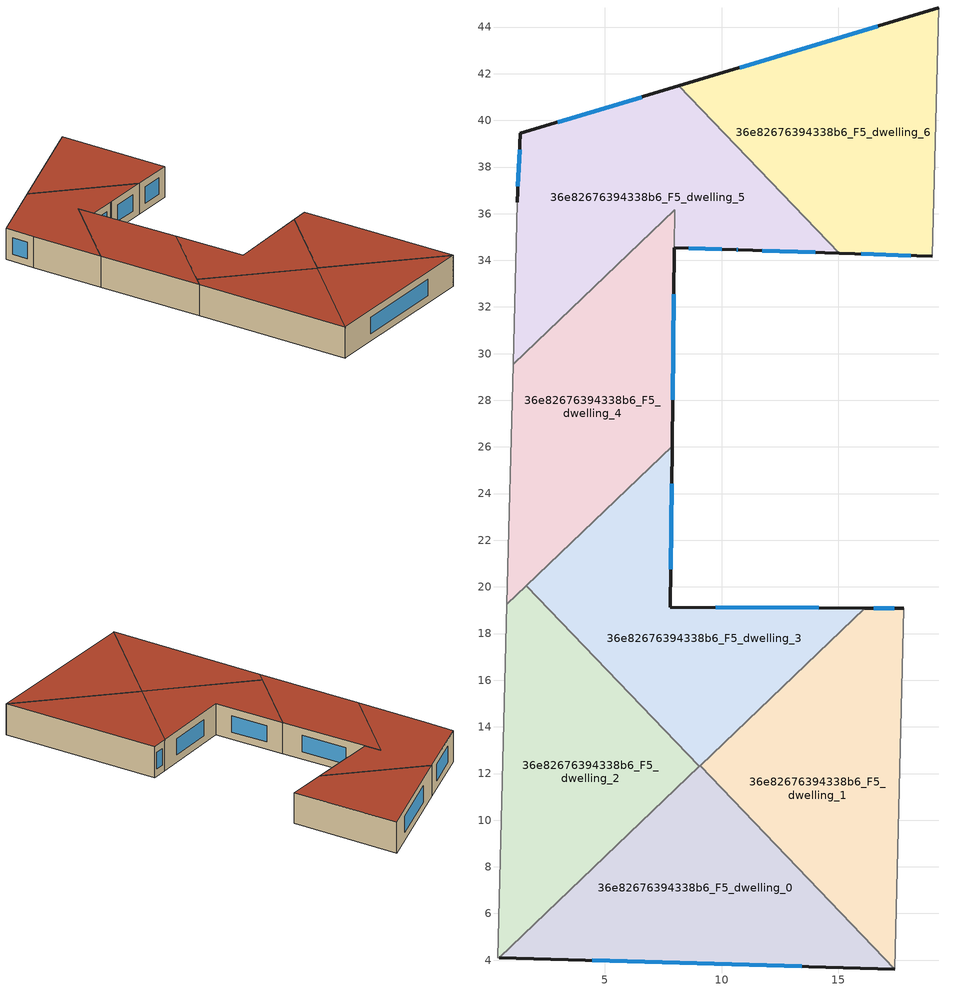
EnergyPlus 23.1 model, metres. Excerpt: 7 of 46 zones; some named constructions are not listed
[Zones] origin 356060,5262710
36e82676394338b6_F5_dwelling_0
 floor to 36e82676394338b6_F4_dwelling_0 (EU_floor_Construction): 9.08,12.34 17.42,3.62 0.47,4.1 z15
 wall outside (EU_wall_Construction): 0.47,4.1 17.42,3.62 z15:18
 wall to 36e82676394338b6_F5_dwelling_1 (EU_wall_Construction): 17.42,3.62 9.08,12.34 z15:18
 wall to 36e82676394338b6_F5_dwelling_2 (EU_wall_Construction): 9.04,12.31 0.47,4.1 z15:18
 wall to 36e82676394338b6_F5_dwelling_3 (EU_wall_Construction): 9.08,12.34 9.04,12.31 z15:18
 window (EU_Window_Construction): 4.45,3.99 13.44,3.73 z15.7:17.3
 roof outside (EU_roof_Construction): 17.42,3.62 9.08,12.34 0.47,4.1 z18
36e82676394338b6_F5_dwelling_1
 floor to 36e82676394338b6_F4_dwelling_1 (EU_floor_Construction): 17.8,19.08 17.42,3.62 9.08,12.34 16.13,19.09 z15
 wall outside (EU_wall_Construction): 17.8,19.08 16.13,19.09 z15:18
 wall adiabatic (EU_wall_Construction): 17.42,3.62 17.8,19.08 z15:18
 wall to 36e82676394338b6_F5_dwelling_3 (EU_wall_Construction): 16.13,19.09 9.08,12.34 z15:18
 window (EU_Window_Construction): 17.41,19.08 16.52,19.09 z15.7:17.3
 roof outside (EU_roof_Construction): 17.42,3.62 17.8,19.08 16.13,19.09 9.08,12.34 z18
36e82676394338b6_F5_dwelling_2
 floor to 36e82676394338b6_F4_dwelling_2 (EU_floor_Construction): 1.63,20.05 9.04,12.31 0.47,4.1 0.41,4.11 0.8,19.26 z15
 wall adiabatic (EU_wall_Construction): 0.8,19.26 0.41,4.11 0.47,4.1 z15:18
 wall to 36e82676394338b6_F5_dwelling_3 (EU_wall_Construction): 9.04,12.31 1.63,20.05 z15:18
 wall to 36e82676394338b6_F5_dwelling_4 (EU_wall_Construction): 1.63,20.05 0.8,19.26 z15:18
 roof outside (EU_roof_Construction): 9.04,12.31 1.63,20.05 0.8,19.26 0.41,4.11 0.47,4.1 z18
36e82676394338b6_F5_dwelling_3
 floor to 36e82676394338b6_F4_dwelling_3 (EU_floor_Construction): 16.13,19.09 9.04,12.31 1.63,20.05 7.88,26.03 7.8,19.13 z15
 wall outside (EU_wall_Construction): 16.13,19.09 7.8,19.13 7.88,26.03 z15:18
 wall to 36e82676394338b6_F5_dwelling_4 (EU_wall_Construction): 7.88,26.03 1.63,20.05 z15:18
 window (EU_Window_Construction): 7.82,20.75 7.86,24.41 / 14.17,19.1 9.75,19.12 z15.7:17.3
 roof outside (EU_roof_Construction): 16.13,19.09 7.8,19.13 7.88,26.03 1.63,20.05 9.04,12.31 z18
36e82676394338b6_F5_dwelling_4
 floor to 36e82676394338b6_F4_dwelling_4 (EU_floor_Construction): 7.99,36.17 7.98,34.54 7.88,26.03 0.8,19.26 1.06,29.54 z15
 wall outside (EU_wall_Construction): 7.88,26.03 7.98,34.54 z15:18
 wall adiabatic (EU_wall_Construction): 1.06,29.54 0.8,19.26 z15:18
 wall to 36e82676394338b6_F5_dwelling_5 (EU_wall_Construction): 7.98,34.54 7.99,36.17 1.06,29.54 z15:18
 window (EU_Window_Construction): 7.9,28.03 7.96,32.54 z15.7:17.3
 roof outside (EU_roof_Construction): 7.88,26.03 7.98,34.54 7.99,36.17 1.06,29.54 0.8,19.26 z18
36e82676394338b6_F5_dwelling_5
 floor to 36e82676394338b6_F4_dwelling_5 (EU_floor_Construction): 8.17,41.48 15.04,34.31 10.72,34.45 10.62,34.45 7.97,34.54 7.99,36.17 1.06,29.54 1.24,36.49 1.38,39.44 z15
 wall outside (EU_wall_Construction): 8.17,41.48 1.38,39.44 1.24,36.49 / 7.98,34.54 10.62,34.45 10.72,34.45 15.04,34.31 z15:18
 wall adiabatic (EU_wall_Construction): 1.24,36.49 1.06,29.54 z15:18
 wall to 36e82676394338b6_F5_dwelling_6 (EU_wall_Construction): 15.04,34.31 8.17,41.48 z15:18
 window (EU_Window_Construction): 1.35,38.75 1.27,37.18 / 6.58,41 2.97,39.92 / 11.74,34.42 14.02,34.34 / 10.64,34.45 10.7,34.45 / 8.6,34.52 10,34.47 z15.7:17.3
 roof outside (EU_roof_Construction): 15.04,34.31 8.17,41.48 1.38,39.44 1.24,36.49 1.06,29.54 7.99,36.17 7.97,34.54 10.62,34.45 10.72,34.45 z18
36e82676394338b6_F5_dwelling_6
 floor to 36e82676394338b6_F4_dwelling_6 (EU_floor_Construction): 19.3,44.82 19.04,34.17 15.04,34.31 8.17,41.48 z15
 wall outside (EU_wall_Construction): 15.04,34.31 19.04,34.17 / 19.3,44.82 8.17,41.48 z15:18
 wall adiabatic (EU_wall_Construction): 19.04,34.17 19.3,44.82 z15:18
 window (EU_Window_Construction): 15.98,34.27 18.1,34.2 / 16.69,44.03 10.79,42.26 z15.7:17.3
 roof outside (EU_roof_Construction): 19.04,34.17 19.3,44.82 8.17,41.48 15.04,34.31 z18
[SCHEDULE:FILE] Column Number=1; Rows to Skip at Top=0; Number of Hours of Data=8760; Column Separator=Comma; Interpolate to Timestep=No; Minutes per Item=60; Adjust Schedule for Daylight Savings=Yes
Name | File
EU_Step8_GainSchedule_36e82676394338b6_F1_dwelling_2_f000 | ../../schedules/36e82676394338b6/36e82676394338b6_F1_dwelling_2_f000_gain.csv
EU_Step8_GainSchedule_36e82676394338b6_F1_dwelling_3_f000 | ../../schedules/36e82676394338b6/36e82676394338b6_F1_dwelling_3_f000_gain.csv
EU_Step8_GainSchedule_36e82676394338b6_F1_dwelling_4_f000 | ../../schedules/36e82676394338b6/36e82676394338b6_F1_dwelling_4_f000_gain.csv
EU_Step8_GainSchedule_36e82676394338b6_F1_dwelling_5_f000 | ../../schedules/36e82676394338b6/36e82676394338b6_F1_dwelling_5_f000_gain.csv
EU_Step8_GainSchedule_36e82676394338b6_F1_dwelling_6_f000 | ../../schedules/36e82676394338b6/36e82676394338b6_F1_dwelling_6_f000_gain.csv
EU_Step8_GainSchedule_36e82676394338b6_F1_dwelling_7_f000 | ../../schedules/36e82676394338b6/36e82676394338b6_F1_dwelling_7_f000_gain.csv
EU_Step8_GainSchedule_36e82676394338b6_F2_dwelling_0_f000 | ../../schedules/36e82676394338b6/36e82676394338b6_F2_dwelling_0_f000_gain.csv
EU_Step8_GainSchedule_36e82676394338b6_F2_dwelling_1_f000 | ../../schedules/36e82676394338b6/36e82676394338b6_F2_dwelling_1_f000_gain.csv
EU_Step8_GainSchedule_36e82676394338b6_F2_dwelling_2_f000 | ../../schedules/36e82676394338b6/36e82676394338b6_F2_dwelling_2_f000_gain.csv
EU_Step8_GainSchedule_36e82676394338b6_F2_dwelling_3_f000 | ../../schedules/36e82676394338b6/36e82676394338b6_F2_dwelling_3_f000_gain.csv
EU_Step8_GainSchedule_36e82676394338b6_F2_dwelling_4_f000 | ../../schedules/36e82676394338b6/36e82676394338b6_F2_dwelling_4_f000_gain.csv
EU_Step8_GainSchedule_36e82676394338b6_F2_dwelling_5_f000 | ../../schedules/36e82676394338b6/36e82676394338b6_F2_dwelling_5_f000_gain.csv
EU_Step8_GainSchedule_36e82676394338b6_F2_dwelling_6_f000 | ../../schedules/36e82676394338b6/36e82676394338b6_F2_dwelling_6_f000_gain.csv
EU_Step8_GainSchedule_36e82676394338b6_F2_dwelling_7_f000 | ../../schedules/36e82676394338b6/36e82676394338b6_F2_dwelling_7_f000_gain.csv
EU_Step8_GainSchedule_36e82676394338b6_F3_dwelling_0_f000 | ../../schedules/36e82676394338b6/36e82676394338b6_F3_dwelling_0_f000_gain.csv
EU_Step8_GainSchedule_36e82676394338b6_F3_dwelling_1_f000 | ../../schedules/36e82676394338b6/36e82676394338b6_F3_dwelling_1_f000_gain.csv
EU_Step8_GainSchedule_36e82676394338b6_F3_dwelling_2_f000 | ../../schedules/36e82676394338b6/36e82676394338b6_F3_dwelling_2_f000_gain.csv
EU_Step8_GainSchedule_36e82676394338b6_F3_dwelling_3_f000 | ../../schedules/36e82676394338b6/36e82676394338b6_F3_dwelling_3_f000_gain.csv
EU_Step8_GainSchedule_36e82676394338b6_F3_dwelling_4_f000 | ../../schedules/36e82676394338b6/36e82676394338b6_F3_dwelling_4_f000_gain.csv
EU_Step8_GainSchedule_36e82676394338b6_F3_dwelling_5_f000 | ../../schedules/36e82676394338b6/36e82676394338b6_F3_dwelling_5_f000_gain.csv
EU_Step8_GainSchedule_36e82676394338b6_F3_dwelling_6_f000 | ../../schedules/36e82676394338b6/36e82676394338b6_F3_dwelling_6_f000_gain.csv
EU_Step8_GainSchedule_36e82676394338b6_F3_dwelling_7_f000 | ../../schedules/36e82676394338b6/36e82676394338b6_F3_dwelling_7_f000_gain.csv
EU_Step8_GainSchedule_36e82676394338b6_F4_dwelling_0_f000 | ../../schedules/36e82676394338b6/36e82676394338b6_F4_dwelling_0_f000_gain.csv
EU_Step8_GainSchedule_36e82676394338b6_F4_dwelling_1_f000 | ../../schedules/36e82676394338b6/36e82676394338b6_F4_dwelling_1_f000_gain.csv
EU_Step8_GainSchedule_36e82676394338b6_F4_dwelling_2_f000 | ../../schedules/36e82676394338b6/36e82676394338b6_F4_dwelling_2_f000_gain.csv
EU_Step8_GainSchedule_36e82676394338b6_F4_dwelling_3_f000 | ../../schedules/36e82676394338b6/36e82676394338b6_F4_dwelling_3_f000_gain.csv
EU_Step8_GainSchedule_36e82676394338b6_F4_dwelling_4_f000 | ../../schedules/36e82676394338b6/36e82676394338b6_F4_dwelling_4_f000_gain.csv
EU_Step8_GainSchedule_36e82676394338b6_F4_dwelling_5_f000 | ../../schedules/36e82676394338b6/36e82676394338b6_F4_dwelling_5_f000_gain.csv
EU_Step8_GainSchedule_36e82676394338b6_F4_dwelling_6_f000 | ../../schedules/36e82676394338b6/36e82676394338b6_F4_dwelling_6_f000_gain.csv
